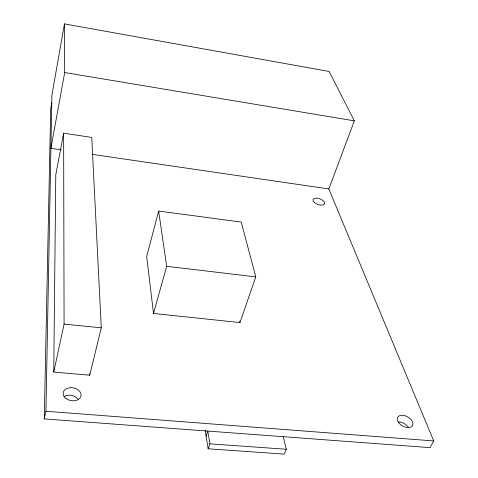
<?xml version="1.0" encoding="UTF-8"?>
<svg xmlns="http://www.w3.org/2000/svg" width="478" height="478" viewBox="0 0 478 478"><rect width="100%" height="100%" fill="white"/><g stroke="black" fill="none" stroke-linecap="round" stroke-linejoin="round"><path stroke-width="0.72" d="M53.745 372.075L55.783 174.84L63.634 133.177L91.746 137.413L101.276 327.818L89.727 375.212L53.745 372.075L64.082 324.096L63.634 133.177M44.281 418.895L45.93 411.253L51.917 95.056L64.47 23.9L329.145 71.467L354.347 120.856L328.846 188.947L433.719 440.943L430.122 447.641L44.281 418.895L50.692 108.781L51.773 102.656M64.47 23.9L64.697 72.537L50.907 148.317L61.232 149.829M158.648 211.055L146.692 256.411L153.498 313.46L239.968 322.572L255.766 276.87L241.211 222.067L158.648 211.055L166.685 266.306L153.498 313.46M206.078 436.026L207.811 431.078L209.914 443.835L208.151 448.8L284.296 454.1L286.328 449.26L283.203 436.695M209.914 443.835L286.328 449.26M45.93 411.253L433.719 440.943M64.082 324.096L101.276 327.818M166.685 266.306L255.766 276.87M92.194 154.352L328.846 188.947M64.697 72.537L354.347 120.856M239.633 321.12L239.968 322.572M205.128 430.146L208.151 448.8M89.679 373.724L89.727 375.212M398.09 421.96A8.467 5.234 29.6 0 1 408.236 427.069M64.058 396.609A9.004 6.495 10.2 0 1 78.057 399.076M398.533 422.456A8.508 5.21 29.4 0 0 412.096 426.167A8.508 5.21 29.4 0 0 404.645 415.627A8.508 5.21 29.4 0 0 398.533 422.456M314.518 202.648A6.166 3.017 20 0 0 324.425 204.028A6.166 3.017 20 0 0 317.398 198.173A6.166 3.017 20 0 0 314.518 202.648M65.886 398.389A9.058 6.471 10.3 0 0 80.848 396.597A9.058 6.471 10.3 0 0 69.663 387.76A9.058 6.471 10.3 0 0 65.886 398.389"/></g></svg>
